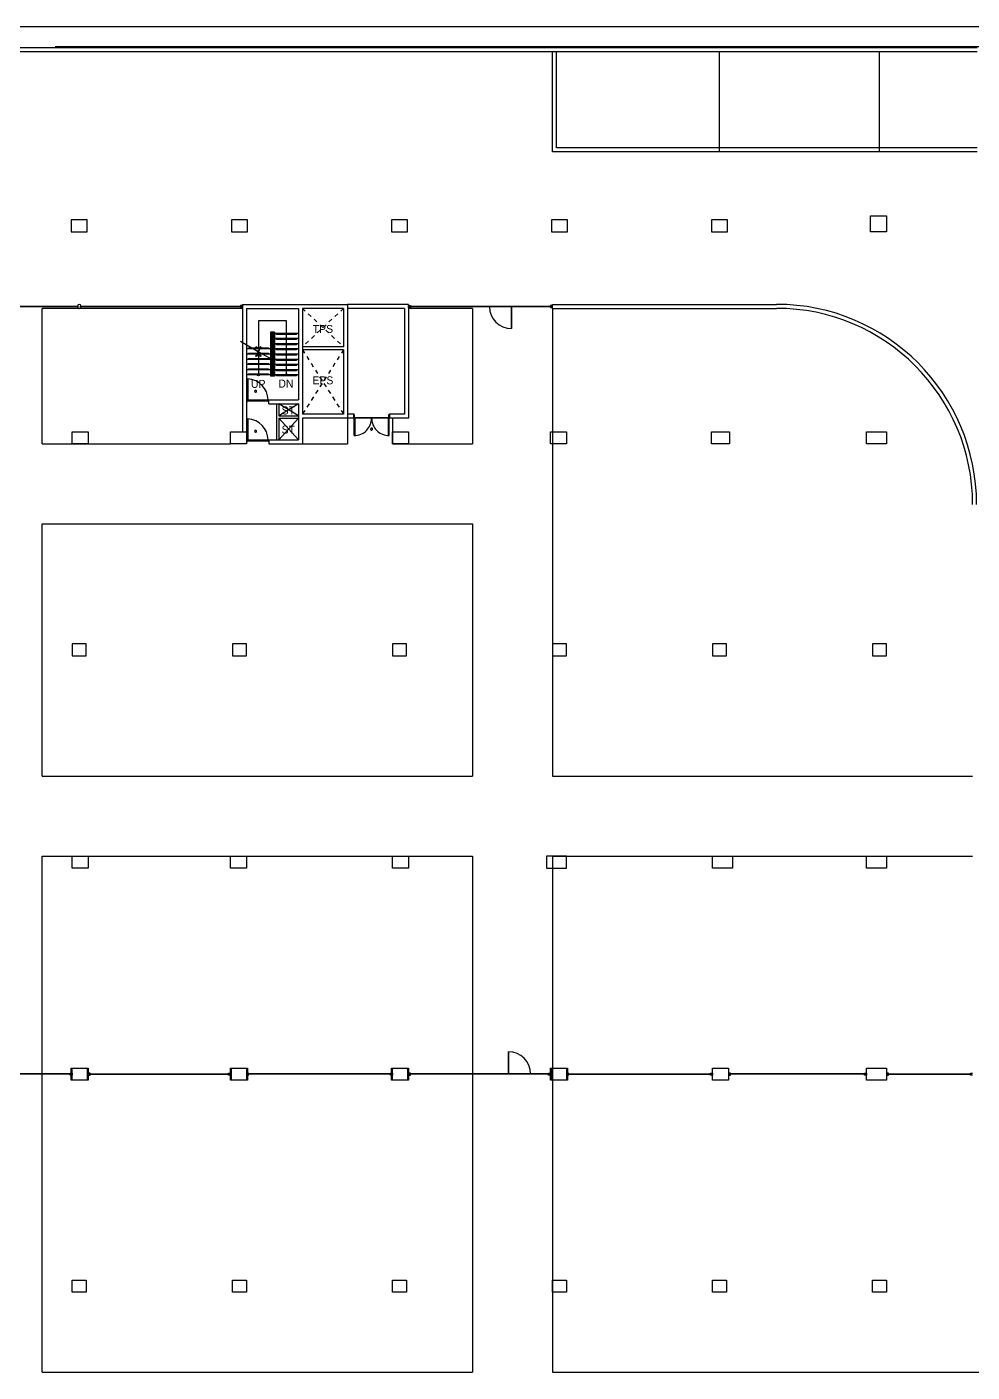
# Model space of a CAD drawing. Header units: millimetres. Extents: x -7718 to 414843, y 91724 to 341395.
# Drawn here: x 249284 to 296528, y 187709 to 254959 of the extents above; entities that cross this region are included whole.
import ezdxf
from ezdxf.enums import TextEntityAlignment as Align

# ---------------------------------------------------------------- set-up
doc = ezdxf.new("R2010")
doc.units = ezdxf.units.MM
doc.header["$LTSCALE"] = 200
doc.header["$MEASUREMENT"] = 0
doc.linetypes.add('HIDDEN', pattern=[2, 1, -1])
doc.layers.add('e-plan', color=9, linetype='CONTINUOUS')
doc.styles.add('kiahn', font='HY울릉도L.TTF')

msp = doc.modelspace()

# ---------------------------------------------------------------- linework, layer by layer
at = {"layer": 'e-plan'}
for p, q in [((328653, 254959), (180403, 254959)), ((296783, 253709), (179103, 253709)), ((296783, 253909), (179603, 253909)), ((329653, 253959), (250703, 253959)), ((275553, 248709), (275553, 253709)), ((275753, 248909), (275753, 253709)), ((283903, 248709), (283903, 253705)), ((291903, 248712), (291903, 253709)), ((296783, 248909), (275753, 248909)), ((296783, 248709), (275553, 248709)), ((243951, 240997), (251854, 240997)), ((243951, 240977), (251854, 240977)), ((250053, 234109), (250053, 240889)), ((260053, 240889), (250053, 240889)), ((251854, 241002), (251804, 241002)), ((251804, 240972), (251854, 240972)), ((251854, 240972), (251854, 241002)), ((252001, 241002), (251951, 241002)), ((251951, 241002), (251951, 240972)), ((251951, 240997), (260003, 240997)), ((251951, 240977), (260003, 240977)), ((251951, 240972), (252001, 240972)), ((260053, 241037), (259953, 241037)), ((259953, 241037), (259953, 241002)), ((259953, 241002), (260003, 241002)), ((260003, 240972), (259953, 240972)), ((259953, 240972), (259953, 240937)), ((259953, 240937), (260053, 240937)), ((260003, 241002), (260003, 240972)), ((260053, 241089), (265313, 241089)), ((260053, 241089), (260053, 234709)), ((260053, 241002), (260053, 241037)), ((260053, 240972), (260053, 241002)), ((260053, 240937), (260053, 240972)), ((260253, 240889), (262853, 240889)), ((260253, 240889), (260253, 234709)), ((262853, 240889), (262853, 236309)), ((262853, 240889), (262853, 236309)), ((263053, 240889), (263053, 235599)), ((265113, 240889), (263053, 240889)), ((265113, 240889), (265113, 238964)), ((265313, 241089), (265313, 235399)), ((268353, 241089), (265313, 241089)), ((268153, 240889), (265313, 240889)), ((268153, 240889), (268153, 235599)), ((268353, 241089), (268353, 235399)), ((268353, 241002), (268353, 241037)), ((268353, 241037), (268453, 241037)), ((268353, 240972), (268353, 241002)), ((268353, 240937), (268353, 240972)), ((268453, 240937), (268353, 240937)), ((271553, 240889), (268353, 240889)), ((268453, 241002), (268403, 241002)), ((268403, 241002), (268403, 240972)), ((268403, 240997), (275503, 240997)), ((268403, 240977), (275503, 240977)), ((268403, 240972), (268453, 240972)), ((268453, 241037), (268453, 241002)), ((268453, 240972), (268453, 240937)), ((271553, 240889), (271553, 234109)), ((273483, 240977), (273483, 239878)), ((273503, 240977), (273483, 240977)), ((273503, 240977), (273503, 239878)), ((275553, 241037), (275453, 241037)), ((275453, 241037), (275453, 241002)), ((275453, 241002), (275503, 241002)), ((275503, 240972), (275453, 240972)), ((275453, 240972), (275453, 240937)), ((275453, 240937), (275553, 240937)), ((275503, 241002), (275503, 240972)), ((275553, 241089), (286753, 241089)), ((275553, 240889), (275553, 241089)), ((275553, 241002), (275553, 241037)), ((275553, 240972), (275553, 241002)), ((275553, 240937), (275553, 240972)), ((275553, 240889), (275553, 217509)), ((275553, 240889), (286753, 240889)), ((262253, 240264), (260853, 240264)), ((260853, 240264), (260853, 238859)), ((262253, 237559), (262253, 240264)), ((261653, 239704), (261453, 239704)), ((261453, 239704), (261453, 237494)), ((261613, 239664), (261493, 239664)), ((261493, 239664), (261493, 237534)), ((261588, 239639), (261518, 239639)), ((261518, 239639), (261518, 237559)), ((261588, 239639), (261588, 237559)), ((261613, 239639), (261588, 239639)), ((261613, 239664), (261613, 237534)), ((261653, 239704), (261653, 237494)), ((262853, 239639), (261653, 239639)), ((261753, 239589), (261753, 239639)), ((262753, 239589), (261753, 239589)), ((262753, 239639), (262753, 239589)), ((273503, 239878), (273483, 239878)), ((259968, 239256), (260809, 238749)), ((261453, 238859), (260253, 238859)), ((260353, 238859), (260353, 238909)), ((260353, 238909), (261353, 238909)), ((260736, 238969), (260717, 238936)), ((260717, 238936), (260853, 238859)), ((260853, 238903), (260736, 238969)), ((260915, 238832), (260790, 238625)), ((260809, 238749), (260915, 238832)), ((260969, 238969), (260853, 238903)), ((260853, 238859), (260992, 238936)), ((260992, 238936), (260969, 238969)), ((261353, 238909), (261353, 238859)), ((261518, 238859), (261493, 238859)), ((261613, 239379), (261588, 239379)), ((261613, 239119), (261588, 239119)), ((261613, 238859), (261588, 238859)), ((262853, 239379), (261653, 239379)), ((262853, 239119), (261653, 239119)), ((262853, 238859), (261653, 238859)), ((261753, 239329), (261753, 239379)), ((262753, 239329), (261753, 239329)), ((261753, 239069), (261753, 239119)), ((262753, 239069), (261753, 239069)), ((261753, 238809), (261753, 238859)), ((262753, 238809), (261753, 238809)), ((262753, 239379), (262753, 239329)), ((262753, 239119), (262753, 239069)), ((262753, 238859), (262753, 238809)), ((265113, 238964), (263053, 238964)), ((265113, 238814), (263053, 238814)), ((265113, 238814), (265113, 235599)), ((261453, 238599), (260253, 238599)), ((261453, 238339), (260253, 238339)), ((261453, 238079), (260253, 238079)), ((260353, 238599), (260353, 238649)), ((260353, 238649), (261353, 238649)), ((260353, 238339), (260353, 238389)), ((260353, 238389), (261353, 238389)), ((260353, 238079), (260353, 238129)), ((260353, 238129), (261353, 238129)), ((260717, 238521), (260853, 238599)), ((260736, 238488), (260717, 238521)), ((260853, 238554), (260736, 238488)), ((260790, 238625), (260896, 238699)), ((260853, 238599), (260992, 238521)), ((260853, 238599), (260853, 237559)), ((260969, 238488), (260853, 238554)), ((260896, 238699), (261679, 238266)), ((260992, 238521), (260969, 238488)), ((261353, 238649), (261353, 238599)), ((261353, 238389), (261353, 238339)), ((261353, 238129), (261353, 238079)), ((261518, 238599), (261493, 238599)), ((261518, 238339), (261493, 238339)), ((261518, 238079), (261493, 238079)), ((261613, 238599), (261588, 238599)), ((261613, 238339), (261588, 238339)), ((261613, 238079), (261588, 238079)), ((262853, 238599), (261653, 238599)), ((262853, 238339), (261653, 238339)), ((262853, 238079), (261653, 238079)), ((261753, 238549), (261753, 238599)), ((262753, 238549), (261753, 238549)), ((261753, 238289), (261753, 238339)), ((262753, 238289), (261753, 238289)), ((261753, 238029), (261753, 238079)), ((262753, 238599), (262753, 238549)), ((262753, 238339), (262753, 238289)), ((262753, 238079), (262753, 238029)), ((261453, 237819), (260253, 237819)), ((261453, 237559), (260253, 237559)), ((260353, 237819), (260353, 237869)), ((260353, 237869), (261353, 237869)), ((260353, 237559), (260353, 237609)), ((260353, 237609), (261353, 237609)), ((261353, 237869), (261353, 237819)), ((261353, 237609), (261353, 237559)), ((261653, 237494), (261453, 237494)), ((261518, 237819), (261493, 237819)), ((261613, 237534), (261493, 237534)), ((261588, 237559), (261518, 237559)), ((261613, 237819), (261588, 237819)), ((262853, 237819), (261653, 237819)), ((262853, 237559), (261653, 237559)), ((262753, 238029), (261753, 238029)), ((261753, 237769), (261753, 237819)), ((262753, 237769), (261753, 237769)), ((261753, 237509), (261753, 237559)), ((262753, 237509), (261753, 237509)), ((262753, 237819), (262753, 237769)), ((262753, 237559), (262753, 237509)), ((260288, 236309), (260288, 237358)), ((260288, 237358), (260328, 237358)), ((260328, 237358), (260328, 236309)), ((260263, 236309), (260263, 236229)), ((260288, 236309), (260263, 236309)), ((260263, 236229), (260308, 236229)), ((260288, 236309), (261338, 236309)), ((260328, 236309), (260288, 236309)), ((260288, 236269), (260288, 236309)), ((260308, 236269), (260288, 236269)), ((260308, 236269), (261318, 236269)), ((260308, 236229), (260308, 236269)), ((261318, 236229), (261318, 236269)), ((261318, 236269), (261338, 236269)), ((261363, 236229), (261318, 236229)), ((261338, 236269), (261338, 236309)), ((261338, 236309), (261363, 236309)), ((261363, 236309), (261363, 236229)), ((261373, 236309), (262853, 236309)), ((261373, 236109), (261373, 236309)), ((261373, 236109), (262853, 236109)), ((261753, 236109), (261753, 234309)), ((261873, 236109), (261873, 235519)), ((262853, 235519), (261873, 236109)), ((262853, 236109), (261873, 235519)), ((262853, 236109), (262853, 234309)), ((261873, 235519), (262853, 235519)), ((261873, 235399), (261873, 234309)), ((261873, 235399), (262853, 235399)), ((262853, 234309), (261873, 235399)), ((262853, 235399), (261873, 234309)), ((265113, 235599), (263053, 235599)), ((263053, 235399), (263053, 234109)), ((265313, 235399), (263053, 235399)), ((265613, 235599), (265313, 235599)), ((265613, 235399), (265313, 235399)), ((265313, 235399), (265313, 234109)), ((265613, 235599), (265613, 235399)), ((265638, 235599), (265613, 235599)), ((265613, 235599), (265613, 235399)), ((265613, 235399), (265638, 235399)), ((265638, 235559), (265638, 235599)), ((265658, 235559), (265638, 235559)), ((265638, 235399), (265638, 235439)), ((265638, 235439), (265658, 235439)), ((267388, 235399), (265638, 235399)), ((265638, 234524), (265638, 235399)), ((265638, 235399), (265678, 235399)), ((265658, 235439), (265658, 235559)), ((265658, 235439), (267368, 235439)), ((265678, 235399), (265678, 234524)), ((267388, 235399), (267348, 235399)), ((267348, 235399), (267348, 234524)), ((267368, 235559), (267388, 235559)), ((267368, 235439), (267368, 235559)), ((267388, 235439), (267368, 235439)), ((267388, 235559), (267388, 235599)), ((267388, 235599), (267413, 235599)), ((267388, 235399), (267388, 235439)), ((267413, 235399), (267388, 235399)), ((267388, 234524), (267388, 235399)), ((267413, 235599), (267413, 235399)), ((268153, 235599), (267413, 235599)), ((267413, 235599), (267413, 235399)), ((268353, 235399), (267413, 235399)), ((267553, 235399), (267553, 234109)), ((260288, 234309), (260288, 235358)), ((260288, 235358), (260328, 235358)), ((260328, 235358), (260328, 234309)), ((250053, 234109), (259453, 234109)), ((260263, 234309), (260263, 234229)), ((260288, 234309), (260263, 234309)), ((260263, 234229), (260308, 234229)), ((260288, 234309), (261338, 234309)), ((260328, 234309), (260288, 234309)), ((260288, 234269), (260288, 234309)), ((260308, 234269), (260288, 234269)), ((260308, 234269), (261318, 234269)), ((260308, 234229), (260308, 234269)), ((261318, 234229), (261318, 234269)), ((261318, 234269), (261338, 234269)), ((261363, 234229), (261318, 234229)), ((261338, 234269), (261338, 234309)), ((261338, 234309), (261363, 234309)), ((261363, 234309), (261363, 234229)), ((261373, 234309), (262853, 234309)), ((261373, 234309), (262853, 234309)), ((261373, 234309), (261373, 234109)), ((261373, 234109), (263053, 234109)), ((263053, 234109), (265313, 234109)), ((265678, 234524), (265638, 234524)), ((267348, 234524), (267388, 234524)), ((267553, 234109), (271553, 234109)), ((250053, 217509), (250053, 230109)), ((250053, 230109), (271553, 230109)), ((271553, 230109), (271553, 217509)), ((250053, 217509), (271553, 217509)), ((275553, 217509), (296553, 217509)), ((250053, 187709), (250053, 213509)), ((250053, 213509), (271553, 213509)), ((271553, 213509), (271553, 187709)), ((275553, 213509), (275553, 187709)), ((275553, 213509), (296553, 213509)), ((273353, 202619), (273353, 203717)), ((273353, 203717), (273373, 203717)), ((273373, 202619), (273373, 203717)), ((251503, 202619), (244303, 202619)), ((251503, 202599), (244303, 202599)), ((251453, 202624), (251453, 202659)), ((251453, 202659), (251553, 202659)), ((251503, 202624), (251453, 202624)), ((251453, 202559), (251453, 202594)), ((251453, 202594), (251503, 202594)), ((251553, 202559), (251453, 202559)), ((251503, 202594), (251503, 202624)), ((251553, 202909), (252353, 202909)), ((251553, 202309), (251553, 202909)), ((251553, 202659), (251553, 202624)), ((251553, 202624), (251553, 202594)), ((251553, 202594), (251553, 202559)), ((252353, 202909), (252353, 202309)), ((252453, 202659), (252353, 202659)), ((252353, 202659), (252353, 202624)), ((252353, 202624), (252353, 202594)), ((252353, 202594), (252353, 202559)), ((252353, 202559), (252453, 202559)), ((252403, 202594), (252403, 202624)), ((252403, 202624), (252453, 202624)), ((252403, 202619), (259403, 202619)), ((252403, 202599), (259403, 202599)), ((252453, 202594), (252403, 202594)), ((252453, 202624), (252453, 202659)), ((252453, 202559), (252453, 202594)), ((259353, 202624), (259353, 202659)), ((259353, 202659), (259453, 202659)), ((259403, 202624), (259353, 202624)), ((259353, 202559), (259353, 202594)), ((259353, 202594), (259403, 202594)), ((259453, 202559), (259353, 202559)), ((259403, 202594), (259403, 202624)), ((259453, 202909), (260253, 202909)), ((259453, 202309), (259453, 202909)), ((259453, 202659), (259453, 202624)), ((259453, 202624), (259453, 202594)), ((259453, 202594), (259453, 202559)), ((260253, 202909), (260253, 202309)), ((260353, 202659), (260253, 202659)), ((260253, 202659), (260253, 202624)), ((260253, 202624), (260253, 202594)), ((260253, 202594), (260253, 202559)), ((260253, 202559), (260353, 202559)), ((260303, 202594), (260303, 202624)), ((260303, 202624), (260353, 202624)), ((267503, 202619), (260303, 202619)), ((267503, 202599), (260303, 202599)), ((260353, 202594), (260303, 202594)), ((260353, 202624), (260353, 202659)), ((260353, 202559), (260353, 202594)), ((267453, 202624), (267453, 202659)), ((267453, 202659), (267553, 202659)), ((267503, 202624), (267453, 202624)), ((267453, 202559), (267453, 202594)), ((267453, 202594), (267503, 202594)), ((267553, 202559), (267453, 202559)), ((267503, 202594), (267503, 202624)), ((267553, 202909), (268353, 202909)), ((267553, 202309), (267553, 202909)), ((267553, 202659), (267553, 202624)), ((267553, 202624), (267553, 202594)), ((267553, 202594), (267553, 202559)), ((268353, 202909), (268353, 202309)), ((268453, 202659), (268353, 202659)), ((268353, 202659), (268353, 202624)), ((268353, 202624), (268353, 202594)), ((268353, 202594), (268353, 202559)), ((268353, 202559), (268453, 202559)), ((268403, 202594), (268403, 202624)), ((268403, 202624), (268453, 202624)), ((275403, 202619), (268403, 202619)), ((275403, 202599), (268403, 202599)), ((268453, 202594), (268403, 202594)), ((268453, 202624), (268453, 202659)), ((268453, 202559), (268453, 202594)), ((273353, 202619), (273373, 202619)), ((275353, 202624), (275353, 202659)), ((275353, 202659), (275453, 202659)), ((275403, 202624), (275353, 202624)), ((275353, 202559), (275353, 202594)), ((275353, 202594), (275403, 202594)), ((275453, 202559), (275353, 202559)), ((275403, 202594), (275403, 202624)), ((275453, 202909), (276253, 202909)), ((275453, 202309), (275453, 202909)), ((275453, 202659), (275453, 202624)), ((275453, 202624), (275453, 202594)), ((275453, 202594), (275453, 202559)), ((276253, 202909), (276253, 202309)), ((276353, 202659), (276253, 202659)), ((276253, 202659), (276253, 202624)), ((276253, 202624), (276253, 202594)), ((276253, 202594), (276253, 202559)), ((276253, 202559), (276353, 202559)), ((276303, 202594), (276303, 202624)), ((276303, 202624), (276353, 202624)), ((276303, 202619), (283503, 202619)), ((276303, 202599), (283503, 202599)), ((276353, 202594), (276303, 202594)), ((276353, 202624), (276353, 202659)), ((276353, 202559), (276353, 202594)), ((283453, 202624), (283453, 202659)), ((283453, 202659), (283553, 202659)), ((283503, 202624), (283453, 202624)), ((283453, 202559), (283453, 202594)), ((283453, 202594), (283503, 202594)), ((283553, 202559), (283453, 202559)), ((283503, 202594), (283503, 202624)), ((283553, 202659), (283553, 202624)), ((283553, 202624), (283553, 202594)), ((283553, 202594), (283553, 202559)), ((284453, 202659), (284353, 202659)), ((284353, 202659), (284353, 202624)), ((284353, 202624), (284353, 202594)), ((284353, 202594), (284353, 202559)), ((284353, 202559), (284453, 202559)), ((284403, 202594), (284403, 202624)), ((284403, 202624), (284453, 202624)), ((291203, 202619), (284403, 202619)), ((291203, 202599), (284403, 202599)), ((284453, 202594), (284403, 202594)), ((284453, 202624), (284453, 202659)), ((284453, 202559), (284453, 202594)), ((291153, 202624), (291153, 202659)), ((291153, 202659), (291253, 202659)), ((291203, 202624), (291153, 202624)), ((291153, 202559), (291153, 202594)), ((291153, 202594), (291203, 202594)), ((291253, 202559), (291153, 202559)), ((291203, 202594), (291203, 202624)), ((291253, 202659), (291253, 202624)), ((291253, 202624), (291253, 202594)), ((291253, 202594), (291253, 202559)), ((292353, 202659), (292253, 202659)), ((292253, 202659), (292253, 202624)), ((292253, 202624), (292253, 202594)), ((292253, 202594), (292253, 202559)), ((292253, 202559), (292353, 202559)), ((292303, 202594), (292303, 202624)), ((292303, 202624), (292353, 202624)), ((292303, 202619), (296503, 202619)), ((292303, 202599), (296503, 202599)), ((292353, 202594), (292303, 202594)), ((292353, 202624), (292353, 202659)), ((292353, 202559), (292353, 202594)), ((296453, 202624), (296453, 202659)), ((296453, 202659), (296553, 202659)), ((296503, 202624), (296453, 202624)), ((296453, 202559), (296453, 202594)), ((296453, 202594), (296503, 202594)), ((296553, 202559), (296453, 202559)), ((296503, 202594), (296503, 202624)), ((252353, 202309), (251553, 202309)), ((260253, 202309), (259453, 202309)), ((268353, 202309), (267553, 202309)), ((276253, 202309), (275453, 202309)), ((250053, 187709), (271553, 187709)), ((275553, 187709), (380053, 187709))]:
    msp.add_line(p, q, dxfattribs=at)
at = {"layer": 'e-plan', "ltscale": 0.5}
for p, q in [((291453, 245509), (292253, 245509)), ((291453, 244709), (291453, 245509)), ((292253, 245509), (292253, 244709)), ((252303, 245309), (251503, 245309)), ((251503, 245309), (251503, 244709)), ((252303, 244709), (252303, 245309)), ((260303, 245309), (259503, 245309)), ((259503, 245309), (259503, 244709)), ((260303, 244709), (260303, 245309)), ((268303, 245309), (267503, 245309)), ((267503, 245309), (267503, 244709)), ((268303, 244709), (268303, 245309)), ((276303, 245309), (275503, 245309)), ((275503, 245309), (275503, 244709)), ((276303, 244709), (276303, 245309)), ((284303, 245309), (283503, 245309)), ((283503, 245309), (283503, 244709)), ((284303, 244709), (284303, 245309)), ((251503, 244709), (252303, 244709)), ((259503, 244709), (260303, 244709)), ((267503, 244709), (268303, 244709)), ((275503, 244709), (276303, 244709)), ((283503, 244709), (284303, 244709)), ((292253, 244709), (291453, 244709)), ((251553, 234709), (252353, 234709)), ((251553, 234109), (251553, 234709)), ((252353, 234709), (252353, 234109)), ((259453, 234709), (260253, 234709)), ((259453, 234109), (259453, 234709)), ((260253, 234709), (260253, 234109)), ((267553, 234709), (268353, 234709)), ((267553, 234109), (267553, 234709)), ((268353, 234709), (268353, 234109)), ((275453, 234709), (276253, 234709)), ((275453, 234109), (275453, 234709)), ((276253, 234709), (276253, 234109)), ((283503, 234709), (284403, 234709)), ((283503, 234109), (283503, 234709)), ((284403, 234709), (284403, 234109)), ((291253, 234709), (292253, 234709)), ((291253, 234109), (291253, 234709)), ((292253, 234709), (292253, 234109)), ((252353, 234109), (251553, 234109)), ((260253, 234109), (259453, 234109)), ((268353, 234109), (267553, 234109)), ((276253, 234109), (275453, 234109)), ((284403, 234109), (283503, 234109)), ((292253, 234109), (291253, 234109)), ((252253, 224109), (251553, 224109)), ((251553, 224109), (251553, 223509)), ((252253, 223509), (252253, 224109)), ((260253, 224109), (259553, 224109)), ((259553, 224109), (259553, 223509)), ((260253, 223509), (260253, 224109)), ((268253, 224109), (267553, 224109)), ((267553, 224109), (267553, 223509)), ((268253, 223509), (268253, 224109)), ((276253, 224109), (275553, 224109)), ((275553, 224109), (275553, 223509)), ((276253, 223509), (276253, 224109)), ((284253, 224109), (283553, 224109)), ((283553, 224109), (283553, 223509)), ((284253, 223509), (284253, 224109)), ((292253, 224109), (291553, 224109)), ((291553, 224109), (291553, 223509)), ((292253, 223509), (292253, 224109)), ((251553, 223509), (252253, 223509)), ((259553, 223509), (260253, 223509)), ((267553, 223509), (268253, 223509)), ((275553, 223509), (276253, 223509)), ((283553, 223509), (284253, 223509)), ((291553, 223509), (292253, 223509)), ((251553, 213509), (252353, 213509)), ((251553, 212909), (251553, 213509)), ((252353, 213509), (252353, 212909)), ((259453, 213509), (260253, 213509)), ((259453, 212909), (259453, 213509)), ((260253, 213509), (260253, 212909)), ((267553, 213509), (268353, 213509)), ((267553, 212909), (267553, 213509)), ((268353, 213509), (268353, 212909)), ((276253, 213509), (275253, 213509)), ((275253, 213509), (275253, 212909)), ((276253, 212909), (276253, 213509)), ((283553, 213509), (284553, 213509)), ((283553, 212909), (283553, 213509)), ((284553, 213509), (284553, 212909)), ((291253, 213509), (292253, 213509)), ((291253, 212909), (291253, 213509)), ((292253, 213509), (292253, 212909)), ((252353, 212909), (251553, 212909)), ((260253, 212909), (259453, 212909)), ((268353, 212909), (267553, 212909)), ((275253, 212909), (276253, 212909)), ((284553, 212909), (283553, 212909)), ((292253, 212909), (291253, 212909)), ((251503, 202909), (252303, 202909)), ((251503, 202309), (251503, 202909)), ((252303, 202909), (252303, 202309)), ((259503, 202909), (260303, 202909)), ((259503, 202309), (259503, 202909)), ((260303, 202909), (260303, 202309)), ((267503, 202909), (268303, 202909)), ((267503, 202309), (267503, 202909)), ((268303, 202909), (268303, 202309)), ((275503, 202909), (276303, 202909)), ((275503, 202309), (275503, 202909)), ((276303, 202909), (276303, 202309)), ((283553, 202909), (284353, 202909)), ((283553, 202309), (283553, 202909)), ((284353, 202909), (284353, 202309)), ((291253, 202909), (292253, 202909)), ((291253, 202309), (291253, 202909)), ((292253, 202909), (292253, 202309)), ((252303, 202309), (251503, 202309)), ((260303, 202309), (259503, 202309)), ((268303, 202309), (267503, 202309)), ((276303, 202309), (275503, 202309)), ((284353, 202309), (283553, 202309)), ((292253, 202309), (291253, 202309)), ((251553, 192309), (252253, 192309)), ((251553, 191709), (251553, 192309)), ((252253, 191709), (251553, 191709)), ((252253, 192309), (252253, 191709)), ((259553, 192309), (260253, 192309)), ((259553, 191709), (259553, 192309)), ((260253, 191709), (259553, 191709)), ((260253, 192309), (260253, 191709)), ((267553, 192309), (268253, 192309)), ((267553, 191709), (267553, 192309)), ((268253, 191709), (267553, 191709)), ((268253, 192309), (268253, 191709)), ((275553, 192309), (276253, 192309)), ((275553, 191709), (275553, 192309)), ((276253, 191709), (275553, 191709)), ((276253, 192309), (276253, 191709)), ((283553, 192309), (284253, 192309)), ((283553, 191709), (283553, 192309)), ((284253, 191709), (283553, 191709)), ((284253, 192309), (284253, 191709)), ((291553, 192309), (292253, 192309)), ((291553, 191709), (291553, 192309)), ((292253, 191709), (291553, 191709)), ((292253, 192309), (292253, 191709))]:
    msp.add_line(p, q, dxfattribs=at)
at = {"layer": 'e-plan', "linetype": 'HIDDEN'}
for p, q in [((263053, 240889), (265113, 238964)), ((265113, 240889), (263053, 238964)), ((265113, 238814), (263053, 235599)), ((263053, 238814), (265113, 235599))]:
    msp.add_line(p, q, dxfattribs=at)
at = {"layer": 'e-plan'}
for centre in [(260853, 237559), (262253, 237559)]:
    msp.add_circle(centre, 50, dxfattribs=at)
for centre, radius, start, end in [((251903, 240987), 100, 8.61608, 171.38392), ((251903, 240987), 100, 188.63778, 351.36222), ((273503, 240977), 1100, 180, 269.99988), ((286753, 231089), 10000, 0, 90), ((286753, 231089), 9800, 0, 90), ((260288, 236309), 1050, 0, 87.80628), ((260716, 236745), 50, 30, 210), ((260716, 236745), 50, 210, 30), ((265638, 235399), 875, 270, 0.00015), ((267388, 235399), 875, 179.99992, 270.00007), ((260288, 234309), 1050, 0, 87.80628), ((260716, 234745), 50, 30, 210), ((260716, 234745), 50, 210, 30), ((266513, 234849), 50, 150, 330), ((266513, 234849), 50, 330, 150), ((273353, 202619), 1100, 0, 89.99988)]:
    msp.add_arc(centre, radius, start, end, dxfattribs=at)

# ---------------------------------------------------------------- texts
at = {"layer": 'e-plan', "style": 'kiahn'}
for s, p in [('TPS', (264078, 239857)), ('EPS', (264078, 237290)), ('ST', (262350, 235783)), ('ST', (262350, 234823))]:
    msp.add_text(s, height=400, dxfattribs=at).set_placement(p, align=Align.MIDDLE_CENTER)
for s, p in [('UP', (260845, 237110)), ('DN', (262232, 237127))]:
    msp.add_text(s, height=400, dxfattribs=at).set_placement(p, align=Align.MIDDLE)

doc.saveas('drawing.dxf')
